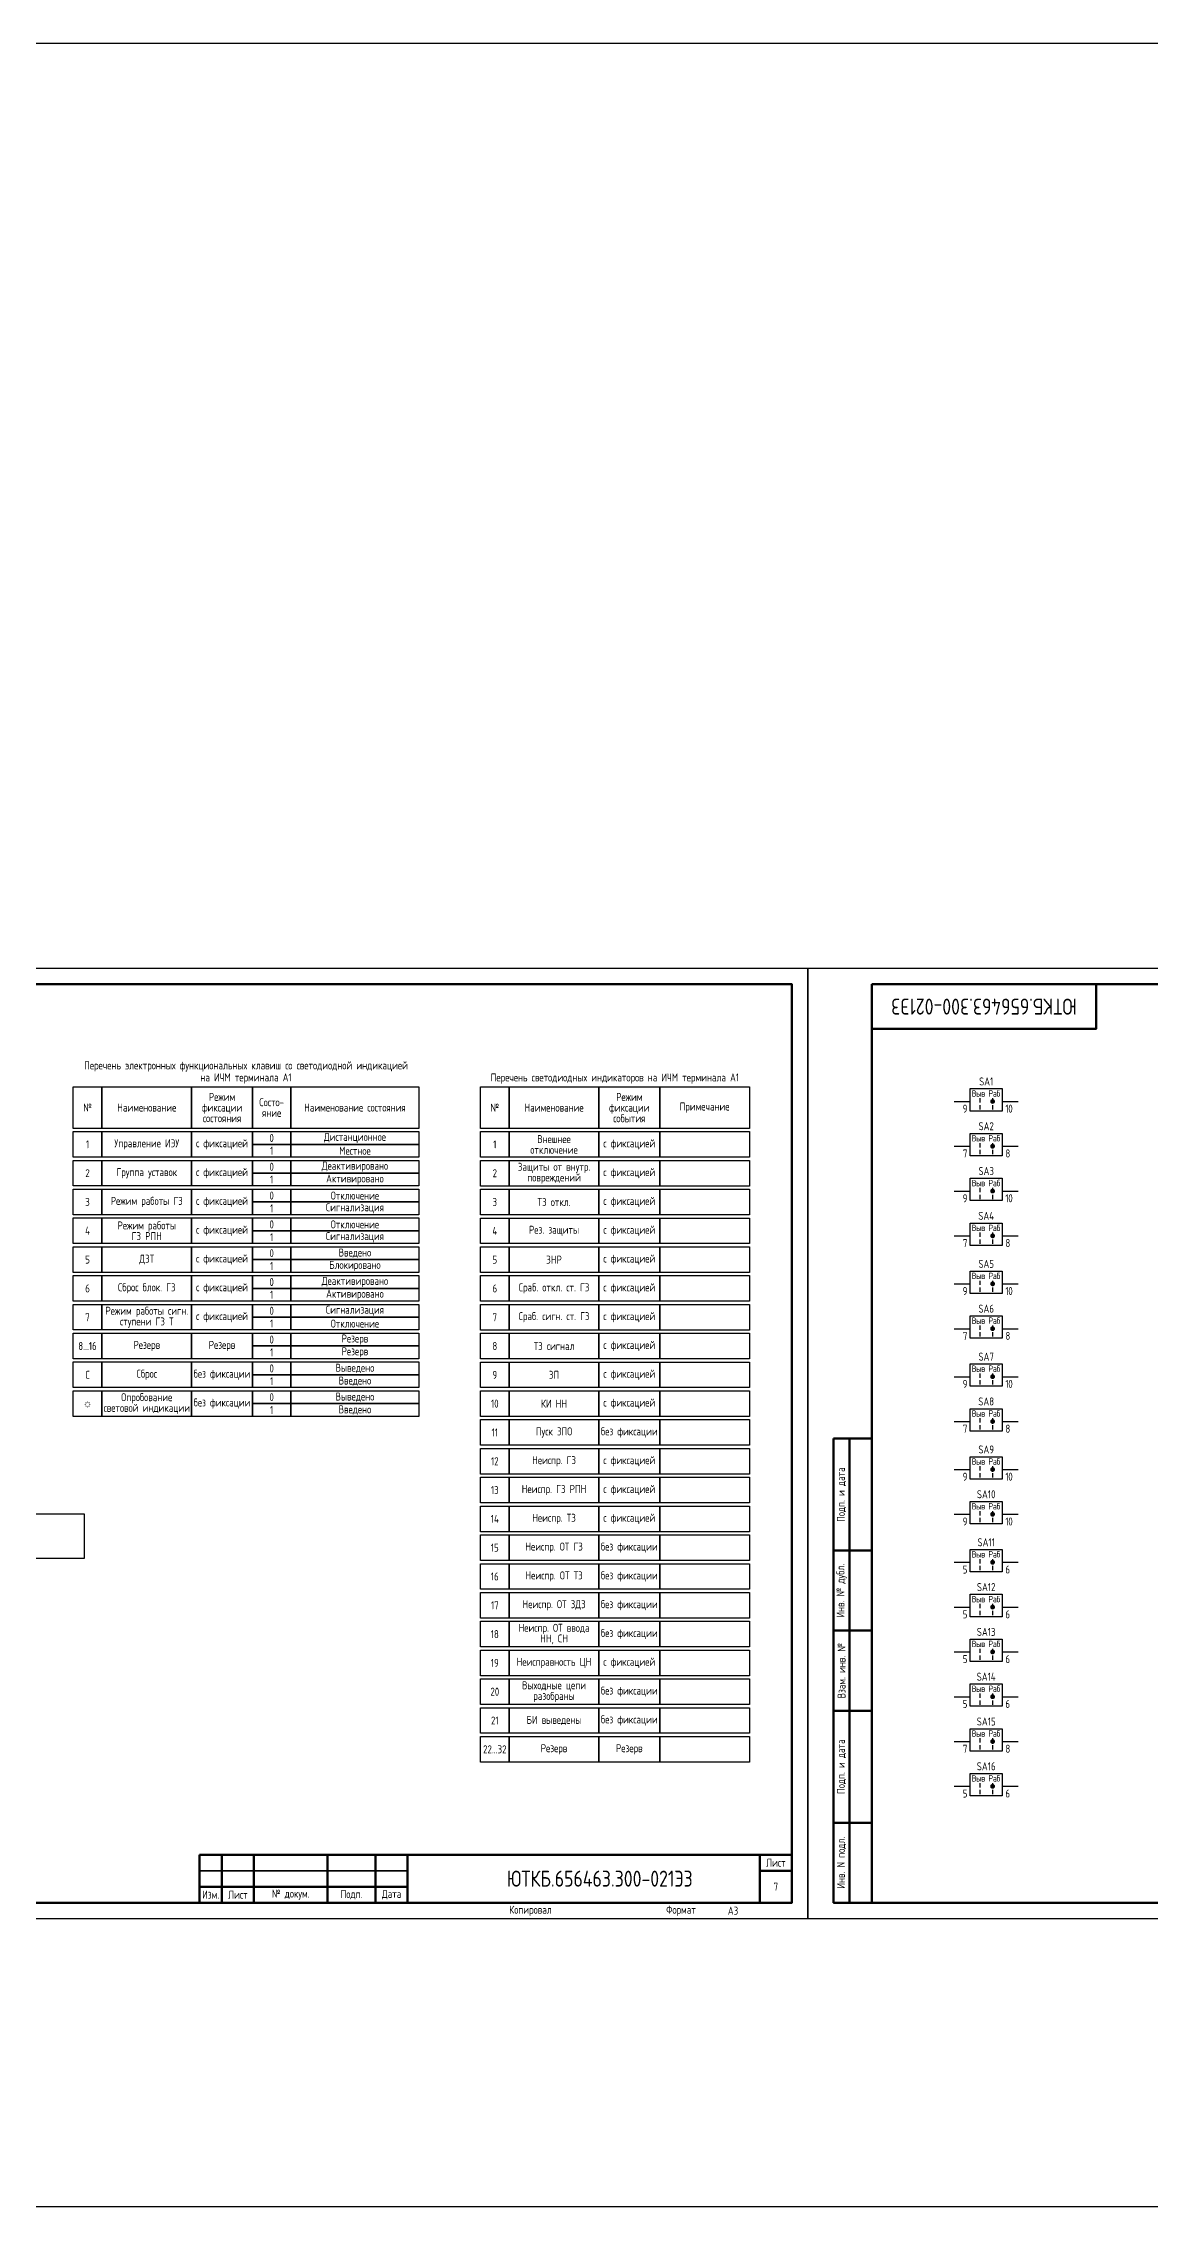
# Model space of a CAD drawing. Header units: millimetres. Extents: x -1117 to 4405, y -90 to 586.
# Drawn here: x 2701 to 3047, y -90 to 586 of the extents above; entities that cross this region are included whole.
import ezdxf

# ---------------------------------------------------------------- set-up
doc = ezdxf.new("R2010")
doc.units = ezdxf.units.MM
doc.styles.add('Gost type A_2.5', font='GOST_0.TTF', dxfattribs={"height": 2.5})
doc.styles.add('Gost_type_A', font='GOST_0.TTF')

# ---------------------------------------------------------------- blocks, each defined once
blk = doc.blocks.new('Формат_А3')
blk.add_lwpolyline([(-420, 297), (0, 297), (0, 0), (-420, 0)], close=True)
at = {"lineweight": 50}
blk.add_lwpolyline([(-400, 292), (-5, 292), (-5, 5), (-400, 5)], close=True, dxfattribs=at)
blk = doc.blocks.new('Штамп малый нижний')
at = {"lineweight": 50}
for points in [[(-185, 15), (-178, 15), (-178, 5), (-185, 5)], [(-178, 15), (-168, 15), (-168, 5), (-178, 5)], [(-168, 15), (-145, 15), (-145, 5), (-168, 5)], [(-145, 15), (-130, 15), (-130, 5), (-145, 5)], [(-130, 15), (-120, 15), (-120, 5), (-130, 5)], [(-120, 15), (-10, 15), (-10, 0), (-120, 0)], [(-10, 15), (0, 15), (0, 10), (-10, 10)], [(-10, 10), (0, 10), (0, 0), (-10, 0)], [(-185, 5), (-178, 5), (-178, 0), (-185, 0)], [(-178, 5), (-168, 5), (-168, 0), (-178, 0)], [(-168, 5), (-145, 5), (-145, 0), (-168, 0)], [(-145, 5), (-130, 5), (-130, 0), (-145, 0)], [(-130, 5), (-120, 5), (-120, 0), (-130, 0)]]:
    blk.add_lwpolyline(points, close=True, dxfattribs=at)
for points in [[(-185, 15), (-178, 15), (-178, 10), (-185, 10)], [(-178, 15), (-168, 15), (-168, 10), (-178, 10)], [(-168, 15), (-145, 15), (-145, 10), (-168, 10)], [(-145, 15), (-130, 15), (-130, 10), (-145, 10)], [(-130, 15), (-120, 15), (-120, 10), (-130, 10)], [(-185, 10), (-178, 10), (-178, 5), (-185, 5)], [(-178, 10), (-168, 10), (-168, 5), (-178, 5)], [(-168, 10), (-145, 10), (-145, 5), (-168, 5)], [(-145, 10), (-130, 10), (-130, 5), (-145, 5)], [(-130, 10), (-120, 10), (-120, 5), (-130, 5)]]:
    blk.add_lwpolyline(points, close=True)
at = {"char_height": 2.5, "style": 'Gost_type_A'}
for s, insert, width, attachment_point in [('Лист', (-5, 12.5), 10, 5), ('Изм.', (-181.5, 2.5), 7, 5), ('Лист', (-173, 2.5), 10, 5), ('№ докум.', (-156.5, 2.5), 23, 5), ('Подп.', (-137.5, 2.5), 15, 5), ('Дата', (-125, 2.5), 10, 5), ('Копировал', (-75, -2.53), 13.1202, 6), ('Формат', (-30, -2.53), 13.1202, 6)]:
    blk.add_mtext(s, dxfattribs=dict(at, insert=insert, width=width, attachment_point=attachment_point))
blk = doc.blocks.new('Штамп левый нижний')
at = {"lineweight": 50}
for points in [[(-12, 145), (-7, 145), (-7, 110), (-12, 110)], [(-7, 145), (0, 145), (0, 110), (-7, 110)], [(-12, 110), (-7, 110), (-7, 85), (-12, 85)], [(-7, 110), (0, 110), (0, 85), (-7, 85)], [(-12, 85), (-7, 85), (-7, 60), (-12, 60)], [(-7, 85), (0, 85), (0, 60), (-7, 60)], [(-12, 60), (-7, 60), (-7, 25), (-12, 25)], [(-7, 60), (0, 60), (0, 25), (-7, 25)], [(-12, 25), (-7, 25), (-7, 0), (-12, 0)], [(-7, 25), (0, 25), (0, 0), (-7, 0)]]:
    blk.add_lwpolyline(points, close=True, dxfattribs=at)
at = {"char_height": 2.5, "attachment_point": 5, "rotation": 90, "style": 'Gost_type_A'}
for s, insert, width in [('Подп. и дата', (-9.5, 127.5), 35), ('Инв. № дубл.', (-9.5, 97.5), 25), ('Взам. инв. №', (-9.5, 72.5), 25), ('Подп. и дата', (-9.5, 42.5), 35), ('Инв. N подл.', (-9.5, 12.5), 25)]:
    blk.add_mtext(s, dxfattribs=dict(at, insert=insert, width=width))
blk = doc.blocks.new('Штамп угловой верхний')
at = {"lineweight": 50}
blk.add_lwpolyline([(0, 0), (70, 0), (70, -14), (0, -14)], close=True, dxfattribs=at)
blk = doc.blocks.new('POINT')
at = {"const_width": 0.75}
blk.add_lwpolyline([(-0.375, 0, 1), (0.375, 0, 1)], format="xyb", close=True, dxfattribs=at)
blk = doc.blocks.new('Переключатель_положение')
for p, q in [((2, 1), (2, -0.34)), ((2, -1.14), (2, -2.49))]:
    blk.add_line(p, q)

msp = doc.modelspace()

# ---------------------------------------------------------------- linework, layer by layer
for p, q in [((2985.67, 255.36), (2990.67, 255.36)), ((3000.67, 255.36), (3005.67, 255.36)), ((2985.67, 241.36), (2990.67, 241.36)), ((3000.67, 241.36), (3005.67, 241.36)), ((2985.67, 227.36), (2990.67, 227.36)), ((3000.67, 227.36), (3005.67, 227.36)), ((2985.67, 213.36), (2990.67, 213.36)), ((3000.67, 213.36), (3005.67, 213.36)), ((2985.67, 198.36), (2990.67, 198.36)), ((3000.67, 198.36), (3005.67, 198.36)), ((2985.67, 184.36), (2990.67, 184.36)), ((3000.67, 184.36), (3005.67, 184.36)), ((2985.67, 169.36), (2990.67, 169.36)), ((3000.67, 169.36), (3005.67, 169.36)), ((2985.67, 155.36), (2990.67, 155.36)), ((3000.67, 155.36), (3005.67, 155.36)), ((2985.67, 140.36), (2990.67, 140.36)), ((3000.67, 140.36), (3005.67, 140.36)), ((2985.67, 126.36), (2990.67, 126.36)), ((3000.67, 126.36), (3005.67, 126.36)), ((2985.67, 111.36), (2990.67, 111.36)), ((3000.67, 111.36), (3005.67, 111.36)), ((2985.67, 97.36), (2990.67, 97.36)), ((3000.67, 97.36), (3005.67, 97.36)), ((2985.67, 83.36), (2990.67, 83.36)), ((3000.67, 83.36), (3005.67, 83.36)), ((2985.67, 69.36), (2990.67, 69.36)), ((3000.67, 69.36), (3005.67, 69.36)), ((2985.67, 55.36), (2990.67, 55.36)), ((3000.67, 55.36), (3005.67, 55.36)), ((2985.67, 41.36), (2990.67, 41.36)), ((3000.67, 41.36), (3005.67, 41.36))]:
    msp.add_line(p, q)
for points in [[(-1117.42, 586), (4404.54, 586), (4404.54, -90), (-1117.42, -90)], [(2710.55, 259.95), (2719.55, 259.95), (2719.55, 246.95), (2710.55, 246.95)], [(2719.55, 259.95), (2747.55, 259.95), (2747.55, 246.95), (2719.55, 246.95)], [(2747.55, 259.95), (2766.55, 259.95), (2766.55, 246.95), (2747.55, 246.95)], [(2766.55, 259.95), (2778.55, 259.95), (2778.55, 246.95), (2766.55, 246.95)], [(2778.55, 259.95), (2818.55, 259.95), (2818.55, 246.95), (2778.55, 246.95)], [(2837.73, 259.93), (2846.73, 259.93), (2846.73, 246.93), (2837.73, 246.93)], [(2846.73, 259.93), (2874.73, 259.93), (2874.73, 246.93), (2846.73, 246.93)], [(2874.73, 259.93), (2893.73, 259.93), (2893.73, 246.93), (2874.73, 246.93)], [(2893.73, 259.93), (2921.73, 259.93), (2921.73, 246.93), (2893.73, 246.93)], [(2990.67, 259.36), (3000.67, 259.36), (3000.67, 252.36), (2990.67, 252.36)], [(2710.55, 245.95), (2719.55, 245.95), (2719.55, 237.95), (2710.55, 237.95)], [(2719.55, 245.95), (2747.55, 245.95), (2747.55, 237.95), (2719.55, 237.95)], [(2747.55, 245.95), (2766.55, 245.95), (2766.55, 237.95), (2747.55, 237.95)], [(2766.55, 245.95), (2778.55, 245.95), (2778.55, 241.95), (2766.55, 241.95)], [(2778.55, 245.95), (2818.55, 245.95), (2818.55, 241.95), (2778.55, 241.95)], [(2837.73, 245.93), (2846.73, 245.93), (2846.73, 237.93), (2837.73, 237.93)], [(2846.73, 245.93), (2874.73, 245.93), (2874.73, 237.93), (2846.73, 237.93)], [(2874.73, 245.93), (2893.73, 245.93), (2893.73, 237.93), (2874.73, 237.93)], [(2893.73, 245.93), (2921.73, 245.93), (2921.73, 237.93), (2893.73, 237.93)], [(2990.67, 245.36), (3000.67, 245.36), (3000.67, 238.36), (2990.67, 238.36)], [(2710.55, 236.95), (2719.55, 236.95), (2719.55, 228.95), (2710.55, 228.95)], [(2719.55, 236.95), (2747.55, 236.95), (2747.55, 228.95), (2719.55, 228.95)], [(2747.55, 236.95), (2766.55, 236.95), (2766.55, 228.95), (2747.55, 228.95)], [(2766.55, 241.95), (2778.55, 241.95), (2778.55, 237.95), (2766.55, 237.95)], [(2766.55, 236.95), (2778.55, 236.95), (2778.55, 232.95), (2766.55, 232.95)], [(2778.55, 241.95), (2818.55, 241.95), (2818.55, 237.95), (2778.55, 237.95)], [(2778.55, 236.95), (2818.55, 236.95), (2818.55, 232.95), (2778.55, 232.95)], [(2837.73, 236.93), (2846.73, 236.93), (2846.73, 228.93), (2837.73, 228.93)], [(2846.73, 236.93), (2874.73, 236.93), (2874.73, 228.93), (2846.73, 228.93)], [(2874.73, 236.93), (2893.73, 236.93), (2893.73, 228.93), (2874.73, 228.93)], [(2893.73, 236.93), (2921.73, 236.93), (2921.73, 228.93), (2893.73, 228.93)], [(2766.55, 232.95), (2778.55, 232.95), (2778.55, 228.95), (2766.55, 228.95)], [(2778.55, 232.95), (2818.55, 232.95), (2818.55, 228.95), (2778.55, 228.95)], [(2990.67, 231.36), (3000.67, 231.36), (3000.67, 224.36), (2990.67, 224.36)], [(2710.55, 227.95), (2719.55, 227.95), (2719.55, 219.95), (2710.55, 219.95)], [(2719.55, 227.95), (2747.55, 227.95), (2747.55, 219.95), (2719.55, 219.95)], [(2747.55, 227.95), (2766.55, 227.95), (2766.55, 219.95), (2747.55, 219.95)], [(2766.55, 227.95), (2778.55, 227.95), (2778.55, 223.95), (2766.55, 223.95)], [(2766.55, 223.95), (2778.55, 223.95), (2778.55, 219.95), (2766.55, 219.95)], [(2778.55, 227.95), (2818.55, 227.95), (2818.55, 223.95), (2778.55, 223.95)], [(2778.55, 223.95), (2818.55, 223.95), (2818.55, 219.95), (2778.55, 219.95)], [(2837.73, 227.93), (2846.73, 227.93), (2846.73, 219.93), (2837.73, 219.93)], [(2846.73, 227.93), (2874.73, 227.93), (2874.73, 219.93), (2846.73, 219.93)], [(2874.73, 227.93), (2893.73, 227.93), (2893.73, 219.93), (2874.73, 219.93)], [(2893.73, 227.93), (2921.73, 227.93), (2921.73, 219.93), (2893.73, 219.93)], [(2710.55, 218.95), (2719.55, 218.95), (2719.55, 210.95), (2710.55, 210.95)], [(2719.55, 218.95), (2747.55, 218.95), (2747.55, 210.95), (2719.55, 210.95)], [(2747.55, 218.95), (2766.55, 218.95), (2766.55, 210.95), (2747.55, 210.95)], [(2766.55, 218.95), (2778.55, 218.95), (2778.55, 214.95), (2766.55, 214.95)], [(2778.55, 218.95), (2818.55, 218.95), (2818.55, 214.95), (2778.55, 214.95)], [(2837.73, 218.93), (2846.73, 218.93), (2846.73, 210.93), (2837.73, 210.93)], [(2846.73, 218.93), (2874.73, 218.93), (2874.73, 210.93), (2846.73, 210.93)], [(2874.73, 218.93), (2893.73, 218.93), (2893.73, 210.93), (2874.73, 210.93)], [(2893.73, 218.93), (2921.73, 218.93), (2921.73, 210.93), (2893.73, 210.93)], [(2990.67, 217.36), (3000.67, 217.36), (3000.67, 210.36), (2990.67, 210.36)], [(2710.55, 209.95), (2719.55, 209.95), (2719.55, 201.95), (2710.55, 201.95)], [(2719.55, 209.95), (2747.55, 209.95), (2747.55, 201.95), (2719.55, 201.95)], [(2747.55, 209.95), (2766.55, 209.95), (2766.55, 201.95), (2747.55, 201.95)], [(2766.55, 214.95), (2778.55, 214.95), (2778.55, 210.95), (2766.55, 210.95)], [(2766.55, 209.95), (2778.55, 209.95), (2778.55, 205.95), (2766.55, 205.95)], [(2778.55, 214.95), (2818.55, 214.95), (2818.55, 210.95), (2778.55, 210.95)], [(2778.55, 209.95), (2818.55, 209.95), (2818.55, 205.95), (2778.55, 205.95)], [(2837.73, 209.93), (2846.73, 209.93), (2846.73, 201.93), (2837.73, 201.93)], [(2846.73, 209.93), (2874.73, 209.93), (2874.73, 201.93), (2846.73, 201.93)], [(2874.73, 209.93), (2893.73, 209.93), (2893.73, 201.93), (2874.73, 201.93)], [(2893.73, 209.93), (2921.73, 209.93), (2921.73, 201.93), (2893.73, 201.93)], [(2766.55, 205.95), (2778.55, 205.95), (2778.55, 201.95), (2766.55, 201.95)], [(2778.55, 205.95), (2818.55, 205.95), (2818.55, 201.95), (2778.55, 201.95)], [(2710.55, 200.95), (2719.55, 200.95), (2719.55, 192.95), (2710.55, 192.95)], [(2719.55, 200.95), (2747.55, 200.95), (2747.55, 192.95), (2719.55, 192.95)], [(2747.55, 200.95), (2766.55, 200.95), (2766.55, 192.95), (2747.55, 192.95)], [(2766.55, 200.95), (2778.55, 200.95), (2778.55, 196.95), (2766.55, 196.95)], [(2766.55, 196.95), (2778.55, 196.95), (2778.55, 192.95), (2766.55, 192.95)], [(2778.55, 200.95), (2818.55, 200.95), (2818.55, 196.95), (2778.55, 196.95)], [(2778.55, 196.95), (2818.55, 196.95), (2818.55, 192.95), (2778.55, 192.95)], [(2837.73, 200.93), (2846.73, 200.93), (2846.73, 192.93), (2837.73, 192.93)], [(2846.73, 200.93), (2874.73, 200.93), (2874.73, 192.93), (2846.73, 192.93)], [(2874.73, 200.93), (2893.73, 200.93), (2893.73, 192.93), (2874.73, 192.93)], [(2893.73, 200.93), (2921.73, 200.93), (2921.73, 192.93), (2893.73, 192.93)], [(2990.67, 202.36), (3000.67, 202.36), (3000.67, 195.36), (2990.67, 195.36)], [(2710.55, 191.95), (2719.55, 191.95), (2719.55, 183.95), (2710.55, 183.95)], [(2719.55, 191.95), (2747.55, 191.95), (2747.55, 183.95), (2719.55, 183.95)], [(2747.55, 191.95), (2766.55, 191.95), (2766.55, 183.95), (2747.55, 183.95)], [(2766.55, 191.95), (2778.55, 191.95), (2778.55, 187.95), (2766.55, 187.95)], [(2778.55, 191.95), (2818.55, 191.95), (2818.55, 187.95), (2778.55, 187.95)], [(2837.73, 191.93), (2846.73, 191.93), (2846.73, 183.93), (2837.73, 183.93)], [(2846.73, 191.93), (2874.73, 191.93), (2874.73, 183.93), (2846.73, 183.93)], [(2874.73, 191.93), (2893.73, 191.93), (2893.73, 183.93), (2874.73, 183.93)], [(2893.73, 191.93), (2921.73, 191.93), (2921.73, 183.93), (2893.73, 183.93)], [(2710.55, 182.95), (2719.55, 182.95), (2719.55, 174.95), (2710.55, 174.95)], [(2719.55, 182.95), (2747.55, 182.95), (2747.55, 174.95), (2719.55, 174.95)], [(2747.55, 182.95), (2766.55, 182.95), (2766.55, 174.95), (2747.55, 174.95)], [(2766.55, 187.95), (2778.55, 187.95), (2778.55, 183.95), (2766.55, 183.95)], [(2766.55, 182.95), (2778.55, 182.95), (2778.55, 178.95), (2766.55, 178.95)], [(2778.55, 187.95), (2818.55, 187.95), (2818.55, 183.95), (2778.55, 183.95)], [(2778.55, 182.95), (2818.55, 182.95), (2818.55, 178.95), (2778.55, 178.95)], [(2837.73, 182.93), (2846.73, 182.93), (2846.73, 174.93), (2837.73, 174.93)], [(2846.73, 182.93), (2874.73, 182.93), (2874.73, 174.93), (2846.73, 174.93)], [(2874.73, 182.93), (2893.73, 182.93), (2893.73, 174.93), (2874.73, 174.93)], [(2893.73, 182.93), (2921.73, 182.93), (2921.73, 174.93), (2893.73, 174.93)], [(2990.67, 188.36), (3000.67, 188.36), (3000.67, 181.36), (2990.67, 181.36)], [(2766.55, 178.95), (2778.55, 178.95), (2778.55, 174.95), (2766.55, 174.95)], [(2778.55, 178.95), (2818.55, 178.95), (2818.55, 174.95), (2778.55, 174.95)], [(2710.55, 173.95), (2719.55, 173.95), (2719.55, 165.95), (2710.55, 165.95)], [(2719.55, 173.95), (2747.55, 173.95), (2747.55, 165.95), (2719.55, 165.95)], [(2747.55, 173.95), (2766.55, 173.95), (2766.55, 165.95), (2747.55, 165.95)], [(2766.55, 173.95), (2778.55, 173.95), (2778.55, 169.95), (2766.55, 169.95)], [(2766.55, 169.95), (2778.55, 169.95), (2778.55, 165.95), (2766.55, 165.95)], [(2778.55, 173.95), (2818.55, 173.95), (2818.55, 169.95), (2778.55, 169.95)], [(2778.55, 169.95), (2818.55, 169.95), (2818.55, 165.95), (2778.55, 165.95)], [(2837.73, 173.93), (2846.73, 173.93), (2846.73, 165.93), (2837.73, 165.93)], [(2846.73, 173.93), (2874.73, 173.93), (2874.73, 165.93), (2846.73, 165.93)], [(2874.73, 173.93), (2893.73, 173.93), (2893.73, 165.93), (2874.73, 165.93)], [(2893.73, 173.93), (2921.73, 173.93), (2921.73, 165.93), (2893.73, 165.93)], [(2990.67, 173.36), (3000.67, 173.36), (3000.67, 166.36), (2990.67, 166.36)], [(2710.55, 164.95), (2719.55, 164.95), (2719.55, 156.95), (2710.55, 156.95)], [(2719.55, 164.95), (2747.55, 164.95), (2747.55, 156.95), (2719.55, 156.95)], [(2747.55, 164.95), (2766.55, 164.95), (2766.55, 156.95), (2747.55, 156.95)], [(2766.55, 164.95), (2778.55, 164.95), (2778.55, 160.95), (2766.55, 160.95)], [(2778.55, 164.95), (2818.55, 164.95), (2818.55, 160.95), (2778.55, 160.95)], [(2837.73, 164.93), (2846.73, 164.93), (2846.73, 156.93), (2837.73, 156.93)], [(2846.73, 164.93), (2874.73, 164.93), (2874.73, 156.93), (2846.73, 156.93)], [(2874.73, 164.93), (2893.73, 164.93), (2893.73, 156.93), (2874.73, 156.93)], [(2893.73, 164.93), (2921.73, 164.93), (2921.73, 156.93), (2893.73, 156.93)], [(2766.55, 160.95), (2778.55, 160.95), (2778.55, 156.95), (2766.55, 156.95)], [(2778.55, 160.95), (2818.55, 160.95), (2818.55, 156.95), (2778.55, 156.95)], [(2837.73, 155.93), (2846.73, 155.93), (2846.73, 147.93), (2837.73, 147.93)], [(2846.73, 155.93), (2874.73, 155.93), (2874.73, 147.93), (2846.73, 147.93)], [(2874.73, 155.93), (2893.73, 155.93), (2893.73, 147.93), (2874.73, 147.93)], [(2893.73, 155.93), (2921.73, 155.93), (2921.73, 147.93), (2893.73, 147.93)], [(2990.67, 159.36), (3000.67, 159.36), (3000.67, 152.36), (2990.67, 152.36)], [(2837.73, 146.93), (2846.73, 146.93), (2846.73, 138.93), (2837.73, 138.93)], [(2846.73, 146.93), (2874.73, 146.93), (2874.73, 138.93), (2846.73, 138.93)], [(2874.73, 146.93), (2893.73, 146.93), (2893.73, 138.93), (2874.73, 138.93)], [(2893.73, 146.93), (2921.73, 146.93), (2921.73, 138.93), (2893.73, 138.93)], [(2990.67, 144.36), (3000.67, 144.36), (3000.67, 137.36), (2990.67, 137.36)], [(2837.73, 137.93), (2846.73, 137.93), (2846.73, 129.93), (2837.73, 129.93)], [(2846.73, 137.93), (2874.73, 137.93), (2874.73, 129.93), (2846.73, 129.93)], [(2874.73, 137.93), (2893.73, 137.93), (2893.73, 129.93), (2874.73, 129.93)], [(2893.73, 137.93), (2921.73, 137.93), (2921.73, 129.93), (2893.73, 129.93)], [(2837.73, 128.93), (2846.73, 128.93), (2846.73, 120.93), (2837.73, 120.93)], [(2846.73, 128.93), (2874.73, 128.93), (2874.73, 120.93), (2846.73, 120.93)], [(2874.73, 128.93), (2893.73, 128.93), (2893.73, 120.93), (2874.73, 120.93)], [(2893.73, 128.93), (2921.73, 128.93), (2921.73, 120.93), (2893.73, 120.93)], [(2990.67, 130.36), (3000.67, 130.36), (3000.67, 123.36), (2990.67, 123.36)], [(2714.03, 112.52), (2656.03, 112.52), (2656.03, 126.52), (2714.03, 126.52)], [(2837.73, 119.93), (2846.73, 119.93), (2846.73, 111.93), (2837.73, 111.93)], [(2846.73, 119.93), (2874.73, 119.93), (2874.73, 111.93), (2846.73, 111.93)], [(2874.73, 119.93), (2893.73, 119.93), (2893.73, 111.93), (2874.73, 111.93)], [(2893.73, 119.93), (2921.73, 119.93), (2921.73, 111.93), (2893.73, 111.93)], [(2990.67, 115.36), (3000.67, 115.36), (3000.67, 108.36), (2990.67, 108.36)], [(2837.73, 110.93), (2846.73, 110.93), (2846.73, 102.93), (2837.73, 102.93)], [(2846.73, 110.93), (2874.73, 110.93), (2874.73, 102.93), (2846.73, 102.93)], [(2874.73, 110.93), (2893.73, 110.93), (2893.73, 102.93), (2874.73, 102.93)], [(2893.73, 110.93), (2921.73, 110.93), (2921.73, 102.93), (2893.73, 102.93)], [(2837.73, 101.93), (2846.73, 101.93), (2846.73, 93.93), (2837.73, 93.93)], [(2846.73, 101.93), (2874.73, 101.93), (2874.73, 93.93), (2846.73, 93.93)], [(2874.73, 101.93), (2893.73, 101.93), (2893.73, 93.93), (2874.73, 93.93)], [(2893.73, 101.93), (2921.73, 101.93), (2921.73, 93.93), (2893.73, 93.93)], [(2990.67, 101.36), (3000.67, 101.36), (3000.67, 94.36), (2990.67, 94.36)], [(2837.73, 92.93), (2846.73, 92.93), (2846.73, 84.93), (2837.73, 84.93)], [(2846.73, 92.93), (2874.73, 92.93), (2874.73, 84.93), (2846.73, 84.93)], [(2874.73, 92.93), (2893.73, 92.93), (2893.73, 84.93), (2874.73, 84.93)], [(2893.73, 92.93), (2921.73, 92.93), (2921.73, 84.93), (2893.73, 84.93)], [(2837.73, 83.93), (2846.73, 83.93), (2846.73, 75.93), (2837.73, 75.93)], [(2846.73, 83.93), (2874.73, 83.93), (2874.73, 75.93), (2846.73, 75.93)], [(2874.73, 83.93), (2893.73, 83.93), (2893.73, 75.93), (2874.73, 75.93)], [(2893.73, 83.93), (2921.73, 83.93), (2921.73, 75.93), (2893.73, 75.93)], [(2990.67, 87.36), (3000.67, 87.36), (3000.67, 80.36), (2990.67, 80.36)], [(2837.73, 74.93), (2846.73, 74.93), (2846.73, 66.93), (2837.73, 66.93)], [(2846.73, 74.93), (2874.73, 74.93), (2874.73, 66.93), (2846.73, 66.93)], [(2874.73, 74.93), (2893.73, 74.93), (2893.73, 66.93), (2874.73, 66.93)], [(2893.73, 74.93), (2921.73, 74.93), (2921.73, 66.93), (2893.73, 66.93)], [(2990.67, 73.36), (3000.67, 73.36), (3000.67, 66.36), (2990.67, 66.36)], [(2837.73, 65.93), (2846.73, 65.93), (2846.73, 57.93), (2837.73, 57.93)], [(2846.73, 65.93), (2874.73, 65.93), (2874.73, 57.93), (2846.73, 57.93)], [(2874.73, 65.93), (2893.73, 65.93), (2893.73, 57.93), (2874.73, 57.93)], [(2893.73, 65.93), (2921.73, 65.93), (2921.73, 57.93), (2893.73, 57.93)], [(2837.73, 56.93), (2846.73, 56.93), (2846.73, 48.93), (2837.73, 48.93)], [(2846.73, 56.93), (2874.73, 56.93), (2874.73, 48.93), (2846.73, 48.93)], [(2874.73, 56.93), (2893.73, 56.93), (2893.73, 48.93), (2874.73, 48.93)], [(2893.73, 56.93), (2921.73, 56.93), (2921.73, 48.93), (2893.73, 48.93)], [(2990.67, 59.36), (3000.67, 59.36), (3000.67, 52.36), (2990.67, 52.36)], [(2990.67, 45.36), (3000.67, 45.36), (3000.67, 38.36), (2990.67, 38.36)]]:
    msp.add_lwpolyline(points, close=True)

# ---------------------------------------------------------------- block references
at = {"color": 1}
for name, p in [('Формат_А3', (2940, 0)), ('Формат_А3', (3360, 0)), ('Штамп левый нижний', (2960, 5)), ('Штамп малый нижний', (2935, 5))]:
    msp.add_blockref(name, p, dxfattribs=at)
for name, p in [('Штамп угловой верхний', (2960, 292)), ('Переключатель_положение', (2991.67, 255.36)), ('POINT', (2997.67, 255.36)), ('Переключатель_положение', (2995.67, 255.36)), ('Переключатель_положение', (2991.67, 241.36)), ('POINT', (2997.67, 241.36)), ('Переключатель_положение', (2995.67, 241.36)), ('Переключатель_положение', (2991.67, 227.36)), ('POINT', (2997.67, 227.36)), ('Переключатель_положение', (2995.67, 227.36)), ('Переключатель_положение', (2991.67, 213.36)), ('POINT', (2997.67, 213.36)), ('Переключатель_положение', (2995.67, 213.36)), ('Переключатель_положение', (2991.67, 198.36)), ('POINT', (2997.67, 198.36)), ('Переключатель_положение', (2995.67, 198.36)), ('Переключатель_положение', (2991.67, 184.36)), ('POINT', (2997.67, 184.36)), ('Переключатель_положение', (2995.67, 184.36)), ('Переключатель_положение', (2991.67, 169.36)), ('POINT', (2997.67, 169.36)), ('Переключатель_положение', (2995.67, 169.36)), ('Переключатель_положение', (2991.67, 155.36)), ('POINT', (2997.67, 155.36)), ('Переключатель_положение', (2995.67, 155.36)), ('Переключатель_положение', (2991.67, 140.36)), ('POINT', (2997.67, 140.36)), ('Переключатель_положение', (2995.67, 140.36)), ('Переключатель_положение', (2991.67, 126.36)), ('POINT', (2997.67, 126.36)), ('Переключатель_положение', (2995.67, 126.36)), ('Переключатель_положение', (2991.67, 111.36)), ('POINT', (2997.67, 111.36)), ('Переключатель_положение', (2995.67, 111.36)), ('Переключатель_положение', (2991.67, 97.36)), ('POINT', (2997.67, 97.36)), ('Переключатель_положение', (2995.67, 97.36)), ('Переключатель_положение', (2991.67, 83.36)), ('POINT', (2997.67, 83.36)), ('Переключатель_положение', (2995.67, 83.36)), ('Переключатель_положение', (2991.67, 69.36)), ('POINT', (2997.67, 69.36)), ('Переключатель_положение', (2995.67, 69.36)), ('Переключатель_положение', (2991.67, 55.36)), ('POINT', (2997.67, 55.36)), ('Переключатель_положение', (2995.67, 55.36)), ('Переключатель_положение', (2991.67, 41.36)), ('POINT', (2997.67, 41.36)), ('Переключатель_положение', (2995.67, 41.36))]:
    msp.add_blockref(name, p)

# ---------------------------------------------------------------- texts
at = {"insert": (2995, 285), "char_height": 5, "width": 70, "attachment_point": 5, "rotation": 180, "style": 'Gost_type_A'}
msp.add_mtext('ЮТКБ.656463.300-021Э3', dxfattribs=at)
at = {"char_height": 2.5}
for s, insert, width, attachment_point, line_spacing_factor, style in [('Перечень электронных функциональных клавиш со светодиодной индикацией\\Pна ИЧМ терминала А1', (2764.55, 260.95), 108, 8, 0.9, 'Gost_type_A'), ('Перечень светодиодных индикаторов на ИЧМ терминала А1', (2879.73, 260.93), 84, 8, 0.9, 'Gost_type_A'), ('Режим\\Pфиксации состояния', (2757.05, 253.45), 19, 5, 0.8, 'Gost_type_A'), ('Режим\\Pфиксации события', (2884.23, 253.43), 19, 5, 0.8, 'Gost_type_A'), ('№ ', (2715.05, 253.45), 9, 5, 0.8, 'Gost_type_A'), ('Наименование ', (2733.55, 253.45), 28, 5, 0.8, 'Gost_type_A'), ('Состо- яние', (2772.55, 253.45), 12, 5, 0.8, 'Gost_type_A'), ('Наименование состояния ', (2798.55, 253.45), 40, 5, 0.8, 'Gost_type_A'), ('№ ', (2842.23, 253.43), 9, 5, 0.8, 'Gost_type_A'), ('Наименование ', (2860.73, 253.43), 28, 5, 0.8, 'Gost_type_A'), ('Примечание', (2907.73, 253.43), 28, 5, 0.8, 'Gost_type_A'), ('Управление ИЭУ', (2733.55, 241.95), 28, 5, 0.8, 'Gost_type_A'), ('с фиксацией', (2757.05, 241.95), 19, 5, 0.8, 'Gost_type_A'), ('0', (2772.55, 243.95), 12, 5, 0.8, 'Gost_type_A'), ('Дистанционное', (2798.55, 243.95), 40, 5, 0.8, 'Gost_type_A'), ('Внешнее\\Pотключение ', (2860.73, 241.93), 28, 5, 0.8, 'Gost_type_A'), ('с фиксацией', (2884.23, 241.93), 19, 5, 0.8, 'Gost_type_A'), ('1', (2715.05, 241.95), 9, 5, 0.8, 'Gost_type_A'), ('1', (2772.55, 239.95), 12, 5, 0.8, 'Gost_type_A'), ('Местное', (2798.55, 239.95), 40, 5, 0.8, 'Gost_type_A'), ('1', (2842.23, 241.93), 9, 5, 0.8, 'Gost_type_A'), ('2', (2715.05, 232.95), 9, 5, 0.8, 'Gost_type_A'), ('Группа уставок', (2733.55, 232.95), 28, 5, 0.8, 'Gost_type_A'), ('с фиксацией', (2757.05, 232.95), 19, 5, 0.8, 'Gost_type_A'), ('0', (2772.55, 234.95), 12, 5, 0.8, 'Gost_type_A'), ('1', (2772.55, 230.95), 12, 5, 0.8, 'Gost_type_A'), ('Деактивировано', (2798.55, 234.95), 40, 5, 0.8, 'Gost_type_A'), ('Активировано', (2798.55, 230.95), 40, 5, 0.8, 'Gost_type_A'), ('2', (2842.23, 232.93), 9, 5, 0.8, 'Gost_type_A'), ('Защиты от внутр. повреждений', (2860.73, 232.93), 28, 5, 0.8, 'Gost_type_A'), ('с фиксацией', (2884.23, 232.93), 19, 5, 0.8, 'Gost_type_A'), ('3', (2715.05, 223.95), 9, 5, 0.8, 'Gost_type_A'), ('Режим работы ГЗ', (2733.55, 223.95), 28, 5, 0.8, 'Gost_type_A'), ('с фиксацией', (2757.05, 223.95), 19, 5, 0.8, 'Gost_type_A'), ('0', (2772.55, 225.95), 12, 5, 0.8, 'Gost_type_A'), ('1', (2772.55, 221.95), 12, 5, 0.8, 'Gost_type_A'), ('Сигнализация', (2798.55, 221.95), 40, 5, 0.8, 'Gost_type_A'), ('Отключение', (2798.55, 225.95), 40, 5, 0.8, 'Gost_type_A'), ('3', (2842.23, 223.93), 9, 5, 0.8, 'Gost_type_A'), ('ТЗ откл.', (2860.73, 223.93), 28, 5, 0.8, 'Gost_type_A'), ('с фиксацией', (2884.23, 223.93), 19, 5, 0.8, 'Gost_type_A'), ('Режим работы \\PГЗ РПН', (2733.55, 214.95), 28, 5, 0.8, 'Gost type A_2.5'), ('с фиксацией', (2757.05, 214.95), 19, 5, 0.8, 'Gost_type_A'), ('0', (2772.55, 216.95), 12, 5, 0.8, 'Gost_type_A'), ('Отключение', (2798.55, 216.95), 40, 5, 0.8, 'Gost_type_A'), ('Рез. защиты ', (2860.73, 214.93), 28, 5, 0.8, 'Gost_type_A'), ('с фиксацией', (2884.23, 214.93), 19, 5, 0.8, 'Gost_type_A'), ('4', (2715.05, 214.95), 9, 5, 0.8, 'Gost_type_A'), ('1', (2772.55, 212.95), 12, 5, 0.8, 'Gost_type_A'), ('Сигнализация', (2798.55, 212.95), 40, 5, 0.8, 'Gost_type_A'), ('4', (2842.23, 214.93), 9, 5, 0.8, 'Gost_type_A'), ('5', (2715.05, 205.95), 9, 5, 0.8, 'Gost_type_A'), ('ДЗТ', (2733.55, 205.95), 28, 5, 0.8, 'Gost type A_2.5'), ('с фиксацией', (2757.05, 205.95), 19, 5, 0.8, 'Gost_type_A'), ('0', (2772.55, 207.95), 12, 5, 0.8, 'Gost_type_A'), ('1', (2772.55, 203.95), 12, 5, 0.8, 'Gost_type_A'), ('Блокировано', (2798.55, 203.95), 40, 5, 0.8, 'Gost_type_A'), ('Введено', (2798.55, 207.95), 40, 5, 0.8, 'Gost_type_A'), ('5', (2842.23, 205.93), 9, 5, 0.8, 'Gost_type_A'), ('ЗНР', (2860.73, 205.93), 28, 5, 0.8, 'Gost_type_A'), ('с фиксацией', (2884.23, 205.93), 19, 5, 0.8, 'Gost_type_A'), ('6', (2715.05, 196.95), 9, 5, 0.8, 'Gost_type_A'), ('Сброс блок. ГЗ ', (2733.55, 196.95), 28, 5, 0.8, 'Gost type A_2.5'), ('с фиксацией', (2757.05, 196.95), 19, 5, 0.8, 'Gost_type_A'), ('0', (2772.55, 198.95), 12, 5, 0.8, 'Gost_type_A'), ('1', (2772.55, 194.95), 12, 5, 0.8, 'Gost_type_A'), ('Деактивировано', (2798.55, 198.95), 40, 5, 0.8, 'Gost_type_A'), ('Активировано', (2798.55, 194.95), 40, 5, 0.8, 'Gost_type_A'), ('6', (2842.23, 196.93), 9, 5, 0.8, 'Gost_type_A'), ('Сраб. откл. ст. ГЗ', (2860.73, 196.93), 28, 5, 0.8, 'Gost_type_A'), ('с фиксацией', (2884.23, 196.93), 19, 5, 0.8, 'Gost_type_A'), ('Сраб. сигн. ст. ГЗ', (2860.73, 187.93), 28, 5, 0.8, 'Gost_type_A'), ('с фиксацией', (2884.23, 187.93), 19, 5, 0.8, 'Gost_type_A'), ('Резерв', (2798.55, 180.95), 40, 5, 0.8, 'Gost_type_A'), ('7', (2842.23, 187.93), 9, 5, 0.8, 'Gost_type_A'), ('8...16', (2715.05, 178.95), 9, 5, 0.8, 'Gost_type_A'), ('Резерв', (2733.55, 178.95), 28, 5, 0.8, 'Gost_type_A'), ('Резерв', (2757.05, 178.95), 19, 5, 0.8, 'Gost_type_A'), ('0', (2772.55, 180.95), 12, 5, 0.8, 'Gost_type_A'), ('1', (2772.55, 176.95), 12, 5, 0.8, 'Gost_type_A'), ('Резерв', (2798.55, 176.95), 40, 5, 0.8, 'Gost_type_A'), ('8', (2842.23, 178.93), 9, 5, 0.8, 'Gost_type_A'), ('ТЗ сигнал', (2860.73, 178.93), 28, 5, 0.8, 'Gost_type_A'), ('с фиксацией', (2884.23, 178.93), 19, 5, 0.8, 'Gost_type_A'), ('C', (2715.05, 169.95), 9, 5, 0.8, 'Gost_type_A'), ('Сброс', (2733.55, 169.95), 28, 5, 0.8, 'Gost_type_A'), ('без фиксации', (2757.05, 169.95), 19, 5, 0.8, 'Gost_type_A'), ('0', (2772.55, 171.95), 12, 5, 0.8, 'Gost_type_A'), ('1', (2772.55, 167.95), 12, 5, 0.8, 'Gost_type_A'), ('Выведено', (2798.55, 171.95), 40, 5, 0.8, 'Gost_type_A'), ('Введено', (2798.55, 167.95), 40, 5, 0.8, 'Gost_type_A'), ('9', (2842.23, 169.93), 9, 5, 0.8, 'Gost_type_A'), ('ЗП', (2860.73, 169.93), 28, 5, 0.8, 'Gost_type_A'), ('с фиксацией', (2884.23, 169.93), 19, 5, 0.8, 'Gost_type_A'), ('Опробование световой индикации', (2733.55, 160.95), 28, 5, 0.8, 'Gost_type_A'), ('без фиксации', (2757.05, 160.95), 19, 5, 0.8, 'Gost_type_A'), ('0', (2772.55, 162.95), 12, 5, 0.8, 'Gost_type_A'), ('Выведено', (2798.55, 162.95), 40, 5, 0.8, 'Gost_type_A'), ('с фиксацией', (2884.23, 160.93), 19, 5, 0.8, 'Gost_type_A'), ('☼', (2715.05, 160.95), 9, 5, 0.8, 'Gost_type_A'), ('1', (2772.55, 158.95), 12, 5, 0.8, 'Gost_type_A'), ('Введено', (2798.55, 158.95), 40, 5, 0.8, 'Gost_type_A'), ('10', (2842.23, 160.93), 9, 5, 0.8, 'Gost_type_A'), ('КИ НН', (2860.73, 160.93), 28, 5, 0.8, 'Gost_type_A'), ('11', (2842.23, 151.93), 9, 5, 0.8, 'Gost_type_A'), ('Пуск ЗПО', (2860.73, 151.93), 28, 5, 0.8, 'Gost_type_A'), ('без фиксации', (2884.23, 151.93), 19, 5, 0.8, 'Gost_type_A'), ('12', (2842.23, 142.93), 9, 5, 0.8, 'Gost_type_A'), ('Неиспр. ГЗ ', (2860.73, 142.93), 28, 5, 0.8, 'Gost_type_A'), ('с фиксацией', (2884.23, 142.93), 19, 5, 0.8, 'Gost_type_A'), ('Неиспр. ГЗ РПН ', (2860.73, 133.93), 28, 5, 0.8, 'Gost_type_A'), ('с фиксацией', (2884.23, 133.93), 19, 5, 0.8, 'Gost_type_A'), ('13', (2842.23, 133.93), 9, 5, 0.8, 'Gost_type_A'), ('14', (2842.23, 124.93), 9, 5, 0.8, 'Gost_type_A'), ('Неиспр. ТЗ', (2860.73, 124.93), 28, 5, 0.8, 'Gost_type_A'), ('с фиксацией', (2884.23, 124.93), 19, 5, 0.8, 'Gost_type_A'), ('15', (2842.23, 115.93), 9, 5, 0.8, 'Gost_type_A'), ('Неиспр. ОТ ГЗ ', (2860.73, 115.93), 28, 5, 0.8, 'Gost_type_A'), ('без фиксации', (2884.23, 115.93), 19, 5, 0.8, 'Gost_type_A'), ('16', (2842.23, 106.93), 9, 5, 0.8, 'Gost_type_A'), ('Неиспр. ОТ ТЗ ', (2860.73, 106.93), 28, 5, 0.8, 'Gost_type_A'), ('без фиксации', (2884.23, 106.93), 19, 5, 0.8, 'Gost_type_A'), ('17', (2842.23, 97.93), 9, 5, 0.8, 'Gost_type_A'), ('Неиспр. ОТ ЗДЗ ', (2860.73, 97.93), 28, 5, 0.8, 'Gost_type_A'), ('без фиксации', (2884.23, 97.93), 19, 5, 0.8, 'Gost_type_A'), ('18', (2842.23, 88.93), 9, 5, 0.8, 'Gost_type_A'), ('Неиспр. ОТ ввода \\PНН, СН', (2860.73, 88.93), 28, 5, 0.8, 'Gost_type_A'), ('без фиксации', (2884.23, 88.93), 19, 5, 0.8, 'Gost_type_A'), ('19', (2842.23, 79.93), 9, 5, 0.8, 'Gost_type_A'), ('Неисправность ЦН ', (2860.73, 79.93), 28, 5, 0.8, 'Gost_type_A'), ('с фиксацией', (2884.23, 79.93), 19, 5, 0.8, 'Gost_type_A'), ('20', (2842.23, 70.93), 9, 5, 0.8, 'Gost_type_A'), ('Выходные цепи разобраны ', (2860.73, 70.93), 28, 5, 0.8, 'Gost_type_A'), ('без фиксации', (2884.23, 70.93), 19, 5, 0.8, 'Gost_type_A'), ('21', (2842.23, 61.93), 9, 5, 0.8, 'Gost_type_A'), ('БИ выведены ', (2860.73, 61.93), 28, 5, 0.8, 'Gost_type_A'), ('без фиксации', (2884.23, 61.93), 19, 5, 0.8, 'Gost_type_A'), ('22...32', (2842.23, 52.93), 9, 5, 0.8, 'Gost_type_A'), ('Резерв', (2860.73, 52.93), 28, 5, 0.8, 'Gost_type_A'), ('Резерв', (2884.23, 52.93), 19, 5, 0.8, 'Gost_type_A')]:
    msp.add_mtext(s, dxfattribs=dict(at, insert=insert, width=width, attachment_point=attachment_point, line_spacing_factor=line_spacing_factor, style=style))
at = {"style": 'Gost_type_A'}
for s, insert, char_height, width, attachment_point in [('{\\T0.9;Выв}', (2993.17, 257.86), 2, 5, 5), ('SA1', (2995.67, 260.36), 2.5, 10, 8), ('{\\T0.9;Раб}', (2998.17, 257.86), 2, 5, 5), ('{\\T0.9;9}', (2989.67, 254.36), 2.5, 5, 3), ('{\\T0.9;10}', (3001.67, 254.36), 2.5, 5, 1), ('{\\T0.9;Выв}', (2993.17, 243.86), 2, 5, 5), ('SA2', (2995.67, 246.36), 2.5, 10, 8), ('{\\T0.9;Раб}', (2998.17, 243.86), 2, 5, 5), ('{\\T0.9;7}', (2989.67, 240.36), 2.5, 5, 3), ('{\\T0.9;8}', (3001.67, 240.36), 2.5, 5, 1), ('{\\T0.9;Выв}', (2993.17, 229.86), 2, 5, 5), ('SA3', (2995.67, 232.36), 2.5, 10, 8), ('{\\T0.9;Раб}', (2998.17, 229.86), 2, 5, 5), ('{\\T0.9;9}', (2989.67, 226.36), 2.5, 5, 3), ('{\\T0.9;10}', (3001.67, 226.36), 2.5, 5, 1), ('{\\T0.9;Выв}', (2993.17, 215.86), 2, 5, 5), ('SA4', (2995.67, 218.36), 2.5, 10, 8), ('{\\T0.9;Раб}', (2998.17, 215.86), 2, 5, 5), ('{\\T0.9;7}', (2989.67, 212.36), 2.5, 5, 3), ('{\\T0.9;8}', (3001.67, 212.36), 2.5, 5, 1), ('SA5', (2995.67, 203.36), 2.5, 10, 8), ('{\\T0.9;9}', (2989.67, 197.36), 2.5, 5, 3), ('{\\T0.9;Выв}', (2993.17, 200.86), 2, 5, 5), ('{\\T0.9;Раб}', (2998.17, 200.86), 2, 5, 5), ('{\\T0.9;10}', (3001.67, 197.36), 2.5, 5, 1), ('SA6', (2995.67, 189.36), 2.5, 10, 8), ('{\\T0.9;7}', (2989.67, 183.36), 2.5, 5, 3), ('{\\T0.9;Выв}', (2993.17, 186.86), 2, 5, 5), ('{\\T0.9;Раб}', (2998.17, 186.86), 2, 5, 5), ('{\\T0.9;8}', (3001.67, 183.36), 2.5, 5, 1), ('SA7', (2995.67, 174.36), 2.5, 10, 8), ('{\\T0.9;Выв}', (2993.17, 171.86), 2, 5, 5), ('{\\T0.9;Раб}', (2998.17, 171.86), 2, 5, 5), ('{\\T0.9;9}', (2989.67, 168.36), 2.5, 5, 3), ('SA8', (2995.67, 160.36), 2.5, 10, 8), ('{\\T0.9;10}', (3001.67, 168.36), 2.5, 5, 1), ('{\\T0.9;Выв}', (2993.17, 157.86), 2, 5, 5), ('{\\T0.9;Раб}', (2998.17, 157.86), 2, 5, 5), ('{\\T0.9;7}', (2989.67, 154.36), 2.5, 5, 3), ('{\\T0.9;8}', (3001.67, 154.36), 2.5, 5, 1), ('{\\T0.9;Выв}', (2993.17, 142.86), 2, 5, 5), ('SA9', (2995.67, 145.36), 2.5, 10, 8), ('{\\T0.9;Раб}', (2998.17, 142.86), 2, 5, 5), ('{\\T0.9;9}', (2989.67, 139.36), 2.5, 5, 3), ('{\\T0.9;10}', (3001.67, 139.36), 2.5, 5, 1), ('{\\T0.9;Выв}', (2993.17, 128.86), 2, 5, 5), ('SA10', (2995.67, 131.36), 2.5, 10, 8), ('{\\T0.9;Раб}', (2998.17, 128.86), 2, 5, 5), ('{\\T0.9;9}', (2989.67, 125.36), 2.5, 5, 3), ('{\\T0.9;10}', (3001.67, 125.36), 2.5, 5, 1), ('SA11', (2995.67, 116.36), 2.5, 10, 8), ('{\\T0.9;5}', (2989.67, 110.36), 2.5, 5, 3), ('{\\T0.9;Выв}', (2993.17, 113.86), 2, 5, 5), ('{\\T0.9;Раб}', (2998.17, 113.86), 2, 5, 5), ('{\\T0.9;6}', (3001.67, 110.36), 2.5, 5, 1), ('SA12', (2995.67, 102.36), 2.5, 10, 8), ('{\\T0.9;5}', (2989.67, 96.36), 2.5, 5, 3), ('{\\T0.9;Выв}', (2993.17, 99.86), 2, 5, 5), ('{\\T0.9;Раб}', (2998.17, 99.86), 2, 5, 5), ('{\\T0.9;6}', (3001.67, 96.36), 2.5, 5, 1), ('SA13', (2995.67, 88.36), 2.5, 10, 8), ('{\\T0.9;5}', (2989.67, 82.36), 2.5, 5, 3), ('{\\T0.9;Выв}', (2993.17, 85.86), 2, 5, 5), ('{\\T0.9;Раб}', (2998.17, 85.86), 2, 5, 5), ('{\\T0.9;6}', (3001.67, 82.36), 2.5, 5, 1), ('SA14', (2995.67, 74.36), 2.5, 10, 8), ('{\\T0.9;5}', (2989.67, 68.36), 2.5, 5, 3), ('{\\T0.9;Выв}', (2993.17, 71.86), 2, 5, 5), ('{\\T0.9;Раб}', (2998.17, 71.86), 2, 5, 5), ('{\\T0.9;6}', (3001.67, 68.36), 2.5, 5, 1), ('SA15', (2995.67, 60.36), 2.5, 10, 8), ('{\\T0.9;7}', (2989.67, 54.36), 2.5, 5, 3), ('{\\T0.9;Выв}', (2993.17, 57.86), 2, 5, 5), ('{\\T0.9;Раб}', (2998.17, 57.86), 2, 5, 5), ('{\\T0.9;8}', (3001.67, 54.36), 2.5, 5, 1), ('SA16', (2995.67, 46.36), 2.5, 10, 8), ('{\\T0.9;Выв}', (2993.17, 43.86), 2, 5, 5), ('{\\T0.9;Раб}', (2998.17, 43.86), 2, 5, 5), ('{\\T0.9;5}', (2989.67, 40.36), 2.5, 5, 3), ('{\\T0.9;6}', (3001.67, 40.36), 2.5, 5, 1), ('ЮТКБ.656463.300-021Э3', (2875, 12.5), 5, 120, 5), ('7', (2930, 10), 2.5, 10, 5), ('A3', (2915, 2.5), 2.5, 20, 4)]:
    msp.add_mtext(s, dxfattribs=dict(at, insert=insert, char_height=char_height, width=width, attachment_point=attachment_point))
at = {"color": 6, "char_height": 2.5, "attachment_point": 5, "line_spacing_factor": 0.8}
for s, insert, width, style in [('Режим работы сигн. ступени ГЗ Т', (2733.55, 187.95), 28, 'Gost type A_2.5'), ('с фиксацией', (2757.05, 187.95), 19, 'Gost_type_A'), ('0', (2772.55, 189.95), 12, 'Gost_type_A'), ('Сигнализация', (2798.55, 189.95), 40, 'Gost_type_A'), ('7', (2715.05, 187.95), 9, 'Gost_type_A'), ('1', (2772.55, 185.95), 12, 'Gost_type_A'), ('Отключение', (2798.55, 185.95), 40, 'Gost_type_A')]:
    msp.add_mtext(s, dxfattribs=dict(at, insert=insert, width=width, style=style))

doc.saveas('drawing.dxf')
